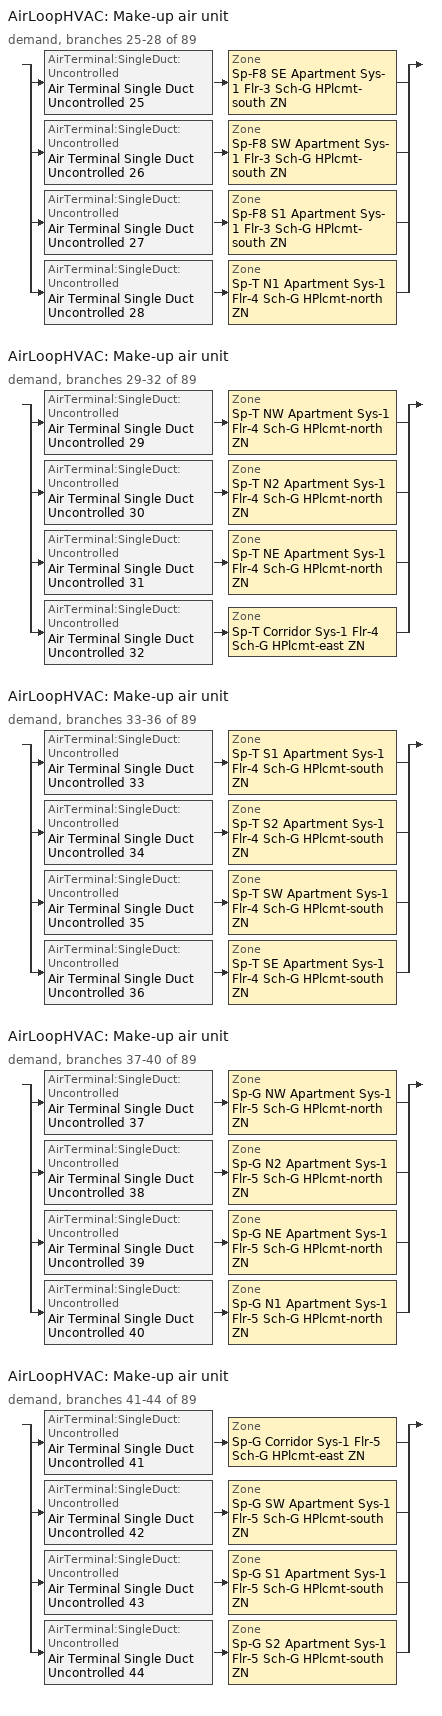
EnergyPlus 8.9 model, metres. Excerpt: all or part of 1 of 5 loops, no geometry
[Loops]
AirLoopHVAC 'Make-up air unit'
 demand, branches 25-28 of 89: split
  | AirTerminal:SingleDuct:Uncontrolled 'Air Terminal Single Duct Uncontrolled 25' > Zone 'Sp-F8 SE Apartment Sys-1 Flr-3 Sch-G HPlcmt-south ZN'
  | AirTerminal:SingleDuct:Uncontrolled 'Air Terminal Single Duct Uncontrolled 26' > Zone 'Sp-F8 SW Apartment Sys-1 Flr-3 Sch-G HPlcmt-south ZN'
  | AirTerminal:SingleDuct:Uncontrolled 'Air Terminal Single Duct Uncontrolled 27' > Zone 'Sp-F8 S1 Apartment Sys-1 Flr-3 Sch-G HPlcmt-south ZN'
  | AirTerminal:SingleDuct:Uncontrolled 'Air Terminal Single Duct Uncontrolled 28' > Zone 'Sp-T N1 Apartment Sys-1 Flr-4 Sch-G HPlcmt-north ZN'
AirLoopHVAC 'Make-up air unit'
 demand, branches 29-32 of 89: split
  | AirTerminal:SingleDuct:Uncontrolled 'Air Terminal Single Duct Uncontrolled 29' > Zone 'Sp-T NW Apartment Sys-1 Flr-4 Sch-G HPlcmt-north ZN'
  | AirTerminal:SingleDuct:Uncontrolled 'Air Terminal Single Duct Uncontrolled 30' > Zone 'Sp-T N2 Apartment Sys-1 Flr-4 Sch-G HPlcmt-north ZN'
  | AirTerminal:SingleDuct:Uncontrolled 'Air Terminal Single Duct Uncontrolled 31' > Zone 'Sp-T NE Apartment Sys-1 Flr-4 Sch-G HPlcmt-north ZN'
  | AirTerminal:SingleDuct:Uncontrolled 'Air Terminal Single Duct Uncontrolled 32' > Zone 'Sp-T Corridor Sys-1 Flr-4 Sch-G HPlcmt-east ZN'
AirLoopHVAC 'Make-up air unit'
 demand, branches 33-36 of 89: split
  | AirTerminal:SingleDuct:Uncontrolled 'Air Terminal Single Duct Uncontrolled 33' > Zone 'Sp-T S1 Apartment Sys-1 Flr-4 Sch-G HPlcmt-south ZN'
  | AirTerminal:SingleDuct:Uncontrolled 'Air Terminal Single Duct Uncontrolled 34' > Zone 'Sp-T S2 Apartment Sys-1 Flr-4 Sch-G HPlcmt-south ZN'
  | AirTerminal:SingleDuct:Uncontrolled 'Air Terminal Single Duct Uncontrolled 35' > Zone 'Sp-T SW Apartment Sys-1 Flr-4 Sch-G HPlcmt-south ZN'
  | AirTerminal:SingleDuct:Uncontrolled 'Air Terminal Single Duct Uncontrolled 36' > Zone 'Sp-T SE Apartment Sys-1 Flr-4 Sch-G HPlcmt-south ZN'
AirLoopHVAC 'Make-up air unit'
 demand, branches 37-40 of 89: split
  | AirTerminal:SingleDuct:Uncontrolled 'Air Terminal Single Duct Uncontrolled 37' > Zone 'Sp-G NW Apartment Sys-1 Flr-5 Sch-G HPlcmt-north ZN'
  | AirTerminal:SingleDuct:Uncontrolled 'Air Terminal Single Duct Uncontrolled 38' > Zone 'Sp-G N2 Apartment Sys-1 Flr-5 Sch-G HPlcmt-north ZN'
  | AirTerminal:SingleDuct:Uncontrolled 'Air Terminal Single Duct Uncontrolled 39' > Zone 'Sp-G NE Apartment Sys-1 Flr-5 Sch-G HPlcmt-north ZN'
  | AirTerminal:SingleDuct:Uncontrolled 'Air Terminal Single Duct Uncontrolled 40' > Zone 'Sp-G N1 Apartment Sys-1 Flr-5 Sch-G HPlcmt-north ZN'
AirLoopHVAC 'Make-up air unit'
 demand, branches 41-44 of 89: split
  | AirTerminal:SingleDuct:Uncontrolled 'Air Terminal Single Duct Uncontrolled 41' > Zone 'Sp-G Corridor Sys-1 Flr-5 Sch-G HPlcmt-east ZN'
  | AirTerminal:SingleDuct:Uncontrolled 'Air Terminal Single Duct Uncontrolled 42' > Zone 'Sp-G SW Apartment Sys-1 Flr-5 Sch-G HPlcmt-south ZN'
  | AirTerminal:SingleDuct:Uncontrolled 'Air Terminal Single Duct Uncontrolled 43' > Zone 'Sp-G S1 Apartment Sys-1 Flr-5 Sch-G HPlcmt-south ZN'
  | AirTerminal:SingleDuct:Uncontrolled 'Air Terminal Single Duct Uncontrolled 44' > Zone 'Sp-G S2 Apartment Sys-1 Flr-5 Sch-G HPlcmt-south ZN'
[ZoneControl:Thermostat] Control Object Type 1=ThermostatSetpoint:DualSetpoint
Name | Zone or ZoneList | Control Type Schedule | Control Name 1
Sp-F8 S1 Apartment Sys-1 Flr-3 Sch-G HPlcmt-south ZN Thermostat | Sp-F8 S1 Apartment Sys-1 Flr-3 Sch-G HPlcmt-south ZN | Sp-F8 S1 Apartment Sys-1 Flr-3 Sch-G HPlcmt-south ZN Thermostat Schedule | Space Function Dwelling Unit(s) Thermostat 103
Sp-F8 SE Apartment Sys-1 Flr-3 Sch-G HPlcmt-south ZN Thermostat | Sp-F8 SE Apartment Sys-1 Flr-3 Sch-G HPlcmt-south ZN | Sp-F8 SE Apartment Sys-1 Flr-3 Sch-G HPlcmt-south ZN Thermostat Schedule | Space Function Dwelling Unit(s) Thermostat 101
Sp-F8 SW Apartment Sys-1 Flr-3 Sch-G HPlcmt-south ZN Thermostat | Sp-F8 SW Apartment Sys-1 Flr-3 Sch-G HPlcmt-south ZN | Sp-F8 SW Apartment Sys-1 Flr-3 Sch-G HPlcmt-south ZN Thermostat Schedule | Space Function Dwelling Unit(s) Thermostat 102
Sp-G Corridor Sys-1 Flr-5 Sch-G HPlcmt-east ZN Thermostat | Sp-G Corridor Sys-1 Flr-5 Sch-G HPlcmt-east ZN | Sp-G Corridor Sys-1 Flr-5 Sch-G HPlcmt-east ZN Thermostat Schedule | Space Function Corr. < 2.4m wide-sch-G Thermostat 15
Sp-G N1 Apartment Sys-1 Flr-5 Sch-G HPlcmt-north ZN Thermostat | Sp-G N1 Apartment Sys-1 Flr-5 Sch-G HPlcmt-north ZN | Sp-G N1 Apartment Sys-1 Flr-5 Sch-G HPlcmt-north ZN Thermostat Schedule | Space Function Dwelling Unit(s) Thermostat 115
Sp-G N2 Apartment Sys-1 Flr-5 Sch-G HPlcmt-north ZN Thermostat | Sp-G N2 Apartment Sys-1 Flr-5 Sch-G HPlcmt-north ZN | Sp-G N2 Apartment Sys-1 Flr-5 Sch-G HPlcmt-north ZN Thermostat Schedule | Space Function Dwelling Unit(s) Thermostat 113
Sp-G NE Apartment Sys-1 Flr-5 Sch-G HPlcmt-north ZN Thermostat | Sp-G NE Apartment Sys-1 Flr-5 Sch-G HPlcmt-north ZN | Sp-G NE Apartment Sys-1 Flr-5 Sch-G HPlcmt-north ZN Thermostat Schedule | Space Function Dwelling Unit(s) Thermostat 114
Sp-G NW Apartment Sys-1 Flr-5 Sch-G HPlcmt-north ZN Thermostat | Sp-G NW Apartment Sys-1 Flr-5 Sch-G HPlcmt-north ZN | Sp-G NW Apartment Sys-1 Flr-5 Sch-G HPlcmt-north ZN Thermostat Schedule | Space Function Dwelling Unit(s) Thermostat 112
Sp-G S1 Apartment Sys-1 Flr-5 Sch-G HPlcmt-south ZN Thermostat | Sp-G S1 Apartment Sys-1 Flr-5 Sch-G HPlcmt-south ZN | Sp-G S1 Apartment Sys-1 Flr-5 Sch-G HPlcmt-south ZN Thermostat Schedule | Space Function Dwelling Unit(s) Thermostat 117
Sp-G S2 Apartment Sys-1 Flr-5 Sch-G HPlcmt-south ZN Thermostat | Sp-G S2 Apartment Sys-1 Flr-5 Sch-G HPlcmt-south ZN | Sp-G S2 Apartment Sys-1 Flr-5 Sch-G HPlcmt-south ZN Thermostat Schedule | Space Function Dwelling Unit(s) Thermostat 118
Sp-G SW Apartment Sys-1 Flr-5 Sch-G HPlcmt-south ZN Thermostat | Sp-G SW Apartment Sys-1 Flr-5 Sch-G HPlcmt-south ZN | Sp-G SW Apartment Sys-1 Flr-5 Sch-G HPlcmt-south ZN Thermostat Schedule | Space Function Dwelling Unit(s) Thermostat 116
Sp-T Corridor Sys-1 Flr-4 Sch-G HPlcmt-east ZN Thermostat | Sp-T Corridor Sys-1 Flr-4 Sch-G HPlcmt-east ZN | Sp-T Corridor Sys-1 Flr-4 Sch-G HPlcmt-east ZN Thermostat Schedule | Space Function Corr. < 2.4m wide-sch-G Thermostat 14
Sp-T N1 Apartment Sys-1 Flr-4 Sch-G HPlcmt-north ZN Thermostat | Sp-T N1 Apartment Sys-1 Flr-4 Sch-G HPlcmt-north ZN | Sp-T N1 Apartment Sys-1 Flr-4 Sch-G HPlcmt-north ZN Thermostat Schedule | Space Function Dwelling Unit(s) Thermostat 104
Sp-T N2 Apartment Sys-1 Flr-4 Sch-G HPlcmt-north ZN Thermostat | Sp-T N2 Apartment Sys-1 Flr-4 Sch-G HPlcmt-north ZN | Sp-T N2 Apartment Sys-1 Flr-4 Sch-G HPlcmt-north ZN Thermostat Schedule | Space Function Dwelling Unit(s) Thermostat 106
Sp-T NE Apartment Sys-1 Flr-4 Sch-G HPlcmt-north ZN Thermostat | Sp-T NE Apartment Sys-1 Flr-4 Sch-G HPlcmt-north ZN | Sp-T NE Apartment Sys-1 Flr-4 Sch-G HPlcmt-north ZN Thermostat Schedule | Space Function Dwelling Unit(s) Thermostat 107
Sp-T NW Apartment Sys-1 Flr-4 Sch-G HPlcmt-north ZN Thermostat | Sp-T NW Apartment Sys-1 Flr-4 Sch-G HPlcmt-north ZN | Sp-T NW Apartment Sys-1 Flr-4 Sch-G HPlcmt-north ZN Thermostat Schedule | Space Function Dwelling Unit(s) Thermostat 105
Sp-T S1 Apartment Sys-1 Flr-4 Sch-G HPlcmt-south ZN Thermostat | Sp-T S1 Apartment Sys-1 Flr-4 Sch-G HPlcmt-south ZN | Sp-T S1 Apartment Sys-1 Flr-4 Sch-G HPlcmt-south ZN Thermostat Schedule | Space Function Dwelling Unit(s) Thermostat 108
Sp-T S2 Apartment Sys-1 Flr-4 Sch-G HPlcmt-south ZN Thermostat | Sp-T S2 Apartment Sys-1 Flr-4 Sch-G HPlcmt-south ZN | Sp-T S2 Apartment Sys-1 Flr-4 Sch-G HPlcmt-south ZN Thermostat Schedule | Space Function Dwelling Unit(s) Thermostat 109
Sp-T SE Apartment Sys-1 Flr-4 Sch-G HPlcmt-south ZN Thermostat | Sp-T SE Apartment Sys-1 Flr-4 Sch-G HPlcmt-south ZN | Sp-T SE Apartment Sys-1 Flr-4 Sch-G HPlcmt-south ZN Thermostat Schedule | Space Function Dwelling Unit(s) Thermostat 111
Sp-T SW Apartment Sys-1 Flr-4 Sch-G HPlcmt-south ZN Thermostat | Sp-T SW Apartment Sys-1 Flr-4 Sch-G HPlcmt-south ZN | Sp-T SW Apartment Sys-1 Flr-4 Sch-G HPlcmt-south ZN Thermostat Schedule | Space Function Dwelling Unit(s) Thermostat 110
[ThermostatSetpoint:DualSetpoint] Heating Setpoint Temperature Schedule=NECB-G-Thermostat Setpoint-Heating; Cooling Setpoint Temperature Schedule=NECB-G-Thermostat Setpoint-Cooling
Space Function Dwelling Unit(s) Thermostat 103; Space Function Dwelling Unit(s) Thermostat 101; Space Function Dwelling Unit(s) Thermostat 102; Space Function Corr. < 2.4m wide-sch-G Thermostat 15; Space Function Dwelling Unit(s) Thermostat 115; Space Function Dwelling Unit(s) Thermostat 113; Space Function Dwelling Unit(s) Thermostat 114; Space Function Dwelling Unit(s) Thermostat 112; Space Function Dwelling Unit(s) Thermostat 117; Space Function Dwelling Unit(s) Thermostat 118; Space Function Dwelling Unit(s) Thermostat 116; Space Function Corr. < 2.4m wide-sch-G Thermostat 14; Space Function Dwelling Unit(s) Thermostat 104; Space Function Dwelling Unit(s) Thermostat 106; Space Function Dwelling Unit(s) Thermostat 107; Space Function Dwelling Unit(s) Thermostat 105; Space Function Dwelling Unit(s) Thermostat 108; Space Function Dwelling Unit(s) Thermostat 109; Space Function Dwelling Unit(s) Thermostat 111; Space Function Dwelling Unit(s) Thermostat 110
[ZoneHVAC:PackagedTerminalAirConditioner] Availability Schedule=Always On Discrete; Cooling Supply Air Flow Rate {m3/s}=Autosize; Heating Supply Air Flow Rate {m3/s}=Autosize; No Load Supply Air Flow Rate {m3/s}=Autosize; Cooling Outdoor Air Flow Rate {m3/s}=Autosize; Heating Outdoor Air Flow Rate {m3/s}=Autosize; No Load Outdoor Air Flow Rate {m3/s}=Autosize; Fan Placement=DrawThrough
Name | Supply Air Fan | Heating Coil | Cooling Coil
Sp-F8 S1 Apartment Sys-1 Flr-3 Sch-G HPlcmt-south ZN PTAC | Fan Constant Volume 28 | Coil Heating Electric 28 | Coil Cooling DX Single Speed 28 8kBtu/hr 10.9EER
Sp-F8 SE Apartment Sys-1 Flr-3 Sch-G HPlcmt-south ZN PTAC | Fan Constant Volume 26 | Coil Heating Electric 26 | Coil Cooling DX Single Speed 26 10kBtu/hr 10.4EER
Sp-F8 SW Apartment Sys-1 Flr-3 Sch-G HPlcmt-south ZN PTAC | Fan Constant Volume 27 | Coil Heating Electric 27 | Coil Cooling DX Single Speed 27 12kBtu/hr 10.0EER
Sp-G Corridor Sys-1 Flr-5 Sch-G HPlcmt-east ZN PTAC | Fan Constant Volume 42 | Coil Heating Electric 42 | Coil Cooling DX Single Speed 42 6kBtu/hr 11.0EER
Sp-G N1 Apartment Sys-1 Flr-5 Sch-G HPlcmt-north ZN PTAC | Fan Constant Volume 41 | Coil Heating Electric 41 | Coil Cooling DX Single Speed 41 5kBtu/hr 11.0EER
Sp-G N2 Apartment Sys-1 Flr-5 Sch-G HPlcmt-north ZN PTAC | Fan Constant Volume 39 | Coil Heating Electric 39 | Coil Cooling DX Single Speed 39 5kBtu/hr 11.0EER
Sp-G NE Apartment Sys-1 Flr-5 Sch-G HPlcmt-north ZN PTAC | Fan Constant Volume 40 | Coil Heating Electric 40 | Coil Cooling DX Single Speed 40 10kBtu/hr 10.4EER
Sp-G NW Apartment Sys-1 Flr-5 Sch-G HPlcmt-north ZN PTAC | Fan Constant Volume 38 | Coil Heating Electric 38 | Coil Cooling DX Single Speed 38 10kBtu/hr 10.3EER
Sp-G S1 Apartment Sys-1 Flr-5 Sch-G HPlcmt-south ZN PTAC | Fan Constant Volume 44 | Coil Heating Electric 44 | Coil Cooling DX Single Speed 44 7kBtu/hr 10.9EER
Sp-G S2 Apartment Sys-1 Flr-5 Sch-G HPlcmt-south ZN PTAC | Fan Constant Volume 45 | Coil Heating Electric 45 | Coil Cooling DX Single Speed 45 8kBtu/hr 10.9EER
Sp-G SW Apartment Sys-1 Flr-5 Sch-G HPlcmt-south ZN PTAC | Fan Constant Volume 43 | Coil Heating Electric 43 | Coil Cooling DX Single Speed 43 11kBtu/hr 10.1EER
Sp-T Corridor Sys-1 Flr-4 Sch-G HPlcmt-east ZN PTAC | Fan Constant Volume 33 | Coil Heating Electric 33 | Coil Cooling DX Single Speed 33 11kBtu/hr 10.2EER
Sp-T N1 Apartment Sys-1 Flr-4 Sch-G HPlcmt-north ZN PTAC | Fan Constant Volume 29 | Coil Heating Electric 29 | Coil Cooling DX Single Speed 29 11kBtu/hr 10.2EER
Sp-T N2 Apartment Sys-1 Flr-4 Sch-G HPlcmt-north ZN PTAC | Fan Constant Volume 31 | Coil Heating Electric 31 | Coil Cooling DX Single Speed 31 11kBtu/hr 10.2EER
Sp-T NE Apartment Sys-1 Flr-4 Sch-G HPlcmt-north ZN PTAC | Fan Constant Volume 32 | Coil Heating Electric 32 | Coil Cooling DX Single Speed 32 13kBtu/hr 9.7EER
Sp-T NW Apartment Sys-1 Flr-4 Sch-G HPlcmt-north ZN PTAC | Fan Constant Volume 30 | Coil Heating Electric 30 | Coil Cooling DX Single Speed 30 15kBtu/hr 9.4EER
Sp-T S1 Apartment Sys-1 Flr-4 Sch-G HPlcmt-south ZN PTAC | Fan Constant Volume 34 | Coil Heating Electric 34 | Coil Cooling DX Single Speed 34 12kBtu/hr 10.0EER
Sp-T S2 Apartment Sys-1 Flr-4 Sch-G HPlcmt-south ZN PTAC | Fan Constant Volume 35 | Coil Heating Electric 35 | Coil Cooling DX Single Speed 35 12kBtu/hr 10.0EER
Sp-T SE Apartment Sys-1 Flr-4 Sch-G HPlcmt-south ZN PTAC | Fan Constant Volume 37 | Coil Heating Electric 37 | Coil Cooling DX Single Speed 37 14kBtu/hr 9.6EER
Sp-T SW Apartment Sys-1 Flr-4 Sch-G HPlcmt-south ZN PTAC | Fan Constant Volume 36 | Coil Heating Electric 36 | Coil Cooling DX Single Speed 36 16kBtu/hr 9.3EER
[Fan:ConstantVolume] Availability Schedule=Always On Discrete; Fan Total Efficiency=0.39975; Pressure Rise {Pa}=640; Maximum Flow Rate {m3/s}=AutoSize; Motor Efficiency=0.615; Motor In Airstream Fraction=1
Fan Constant Volume 28; Fan Constant Volume 26; Fan Constant Volume 27; Fan Constant Volume 42; Fan Constant Volume 41; Fan Constant Volume 39; Fan Constant Volume 40; Fan Constant Volume 38; Fan Constant Volume 44; Fan Constant Volume 45; Fan Constant Volume 43; Fan Constant Volume 33; Fan Constant Volume 29; Fan Constant Volume 31; Fan Constant Volume 32; Fan Constant Volume 30; Fan Constant Volume 34; Fan Constant Volume 35; Fan Constant Volume 37; Fan Constant Volume 36
[Coil:Heating:Electric] Availability Schedule=ON_OFF_ALWAYS_OFF; Efficiency=1; Nominal Capacity {W}=Autosize
Coil Heating Electric 28; Coil Heating Electric 26; Coil Heating Electric 27; Coil Heating Electric 42; Coil Heating Electric 41; Coil Heating Electric 39; Coil Heating Electric 40; Coil Heating Electric 38; Coil Heating Electric 44; Coil Heating Electric 45; Coil Heating Electric 43; Coil Heating Electric 33; Coil Heating Electric 29; Coil Heating Electric 31; Coil Heating Electric 32; Coil Heating Electric 30; Coil Heating Electric 34; Coil Heating Electric 35; Coil Heating Electric 37; Coil Heating Electric 36
[Coil:Cooling:DX:SingleSpeed] Availability Schedule=Always On Discrete; Gross Rated Total Cooling Capacity {W}=Autosize; Gross Rated Sensible Heat Ratio=Autosize; Rated Air Flow Rate {m3/s}=Autosize; Rated Evaporator Fan Power Per Volume Flow Rate {W/(m3/s)}=773.3; Condenser Type=AirCooled; Evaporative Condenser Effectiveness=0; Evaporative Condenser Air Flow Rate {m3/s}=Autosize; Evaporative Condenser Pump Rated Power Consumption {W}=Autosize; Crankcase Heater Capacity {W}=0; Maximum Outdoor Dry-Bulb Temperature for Crankcase Heater Operation {C}=0; Basin Heater Capacity {W/K}=0; Basin Heater Setpoint Temperature {C}=10
Name | Gross Rated Cooling COP {W/W} | Total Cooling Capacity Function of Temperature Curve | Total Cooling Capacity Function of Flow Fraction Curve | Energy Input Ratio Function of Temperature Curve | Energy Input Ratio Function of Flow Fraction Curve | Part Load Fraction Correlation Curve
Coil Cooling DX Single Speed 28 8kBtu/hr 10.9EER | 3.68056 | DXCOOL-NECB2011-REF-CAPFT 20 | DXCOOL-NECB2011-REF-CAPFFLOW 20 | DXCOOL-NECB2011-REF-COOLEIRFT 20 | DXCOOL-NECB2011-REF-COOLEIRFFLOW 20 | DXCOOL-NECB2011-REF-COOLPLFFPLR 20
Coil Cooling DX Single Speed 26 10kBtu/hr 10.4EER | 3.52426 | DXCOOL-NECB2011-REF-CAPFT 18 | DXCOOL-NECB2011-REF-CAPFFLOW 18 | DXCOOL-NECB2011-REF-COOLEIRFT 18 | DXCOOL-NECB2011-REF-COOLEIRFFLOW 18 | DXCOOL-NECB2011-REF-COOLPLFFPLR 18
Coil Cooling DX Single Speed 27 12kBtu/hr 10.0EER | 3.38512 | DXCOOL-NECB2011-REF-CAPFT 19 | DXCOOL-NECB2011-REF-CAPFFLOW 19 | DXCOOL-NECB2011-REF-COOLEIRFT 19 | DXCOOL-NECB2011-REF-COOLEIRFFLOW 19 | DXCOOL-NECB2011-REF-COOLPLFFPLR 19
Coil Cooling DX Single Speed 42 6kBtu/hr 11.0EER | 3.72648 | DXCOOL-NECB2011-REF-CAPFT 36 | DXCOOL-NECB2011-REF-CAPFFLOW 36 | DXCOOL-NECB2011-REF-COOLEIRFT 36 | DXCOOL-NECB2011-REF-COOLEIRFFLOW 36 | DXCOOL-NECB2011-REF-COOLPLFFPLR 36
Coil Cooling DX Single Speed 41 5kBtu/hr 11.0EER | 3.72568 | DXCOOL-NECB2011-REF-CAPFT 35 | DXCOOL-NECB2011-REF-CAPFFLOW 35 | DXCOOL-NECB2011-REF-COOLEIRFT 35 | DXCOOL-NECB2011-REF-COOLEIRFFLOW 35 | DXCOOL-NECB2011-REF-COOLPLFFPLR 35
Coil Cooling DX Single Speed 39 5kBtu/hr 11.0EER | 3.72571 | DXCOOL-NECB2011-REF-CAPFT 32 | DXCOOL-NECB2011-REF-CAPFFLOW 32 | DXCOOL-NECB2011-REF-COOLEIRFT 32 | DXCOOL-NECB2011-REF-COOLEIRFFLOW 32 | DXCOOL-NECB2011-REF-COOLPLFFPLR 32
Coil Cooling DX Single Speed 40 10kBtu/hr 10.4EER | 3.52661 | DXCOOL-NECB2011-REF-CAPFT 34 | DXCOOL-NECB2011-REF-CAPFFLOW 34 | DXCOOL-NECB2011-REF-COOLEIRFT 34 | DXCOOL-NECB2011-REF-COOLEIRFFLOW 34 | DXCOOL-NECB2011-REF-COOLPLFFPLR 34
Coil Cooling DX Single Speed 38 10kBtu/hr 10.3EER | 3.48725 | DXCOOL-NECB2011-REF-CAPFT 31 | DXCOOL-NECB2011-REF-CAPFFLOW 31 | DXCOOL-NECB2011-REF-COOLEIRFT 31 | DXCOOL-NECB2011-REF-COOLEIRFFLOW 31 | DXCOOL-NECB2011-REF-COOLPLFFPLR 31
Coil Cooling DX Single Speed 44 7kBtu/hr 10.9EER | 3.69568 | DXCOOL-NECB2011-REF-CAPFT 38 | DXCOOL-NECB2011-REF-CAPFFLOW 38 | DXCOOL-NECB2011-REF-COOLEIRFT 38 | DXCOOL-NECB2011-REF-COOLEIRFFLOW 38 | DXCOOL-NECB2011-REF-COOLPLFFPLR 38
Coil Cooling DX Single Speed 45 8kBtu/hr 10.9EER | 3.68181 | DXCOOL-NECB2011-REF-CAPFT 39 | DXCOOL-NECB2011-REF-CAPFFLOW 39 | DXCOOL-NECB2011-REF-COOLEIRFT 39 | DXCOOL-NECB2011-REF-COOLEIRFFLOW 39 | DXCOOL-NECB2011-REF-COOLPLFFPLR 39
Coil Cooling DX Single Speed 43 11kBtu/hr 10.1EER | 3.40913 | DXCOOL-NECB2011-REF-CAPFT 37 | DXCOOL-NECB2011-REF-CAPFFLOW 37 | DXCOOL-NECB2011-REF-COOLEIRFT 37 | DXCOOL-NECB2011-REF-COOLEIRFFLOW 37 | DXCOOL-NECB2011-REF-COOLPLFFPLR 37
Coil Cooling DX Single Speed 33 11kBtu/hr 10.2EER | 3.47033 | DXCOOL-NECB2011-REF-CAPFT 26 | DXCOOL-NECB2011-REF-CAPFFLOW 26 | DXCOOL-NECB2011-REF-COOLEIRFT 26 | DXCOOL-NECB2011-REF-COOLEIRFFLOW 26 | DXCOOL-NECB2011-REF-COOLPLFFPLR 26
Coil Cooling DX Single Speed 29 11kBtu/hr 10.2EER | 3.44228 | DXCOOL-NECB2011-REF-CAPFT 21 | DXCOOL-NECB2011-REF-CAPFFLOW 21 | DXCOOL-NECB2011-REF-COOLEIRFT 21 | DXCOOL-NECB2011-REF-COOLEIRFFLOW 21 | DXCOOL-NECB2011-REF-COOLPLFFPLR 21
Coil Cooling DX Single Speed 31 11kBtu/hr 10.2EER | 3.44249 | DXCOOL-NECB2011-REF-CAPFT 24 | DXCOOL-NECB2011-REF-CAPFFLOW 24 | DXCOOL-NECB2011-REF-COOLEIRFT 24 | DXCOOL-NECB2011-REF-COOLEIRFFLOW 24 | DXCOOL-NECB2011-REF-COOLPLFFPLR 24
Coil Cooling DX Single Speed 32 13kBtu/hr 9.7EER | 3.28094 | DXCOOL-NECB2011-REF-CAPFT 25 | DXCOOL-NECB2011-REF-CAPFFLOW 25 | DXCOOL-NECB2011-REF-COOLEIRFT 25 | DXCOOL-NECB2011-REF-COOLEIRFFLOW 25 | DXCOOL-NECB2011-REF-COOLPLFFPLR 25
Coil Cooling DX Single Speed 30 15kBtu/hr 9.4EER | 3.18743 | DXCOOL-NECB2011-REF-CAPFT 23 | DXCOOL-NECB2011-REF-CAPFFLOW 23 | DXCOOL-NECB2011-REF-COOLEIRFT 23 | DXCOOL-NECB2011-REF-COOLEIRFFLOW 23 | DXCOOL-NECB2011-REF-COOLPLFFPLR 23
Coil Cooling DX Single Speed 34 12kBtu/hr 10.0EER | 3.38673 | DXCOOL-NECB2011-REF-CAPFT 27 | DXCOOL-NECB2011-REF-CAPFFLOW 27 | DXCOOL-NECB2011-REF-COOLEIRFT 27 | DXCOOL-NECB2011-REF-COOLEIRFFLOW 27 | DXCOOL-NECB2011-REF-COOLPLFFPLR 27
Coil Cooling DX Single Speed 35 12kBtu/hr 10.0EER | 3.38296 | DXCOOL-NECB2011-REF-CAPFT 28 | DXCOOL-NECB2011-REF-CAPFFLOW 28 | DXCOOL-NECB2011-REF-COOLEIRFT 28 | DXCOOL-NECB2011-REF-COOLEIRFFLOW 28 | DXCOOL-NECB2011-REF-COOLPLFFPLR 28
Coil Cooling DX Single Speed 37 14kBtu/hr 9.6EER | 3.2388 | DXCOOL-NECB2011-REF-CAPFT 30 | DXCOOL-NECB2011-REF-CAPFFLOW 30 | DXCOOL-NECB2011-REF-COOLEIRFT 30 | DXCOOL-NECB2011-REF-COOLEIRFFLOW 30 | DXCOOL-NECB2011-REF-COOLPLFFPLR 30
Coil Cooling DX Single Speed 36 16kBtu/hr 9.3EER | 3.15662 | DXCOOL-NECB2011-REF-CAPFT 29 | DXCOOL-NECB2011-REF-CAPFFLOW 29 | DXCOOL-NECB2011-REF-COOLEIRFT 29 | DXCOOL-NECB2011-REF-COOLEIRFFLOW 29 | DXCOOL-NECB2011-REF-COOLPLFFPLR 29
[ZoneHVAC:Baseboard:Convective:Electric] Availability Schedule=Always On Discrete; Heating Design Capacity {W}=Autosize; Efficiency=1
Zone HVAC Baseboard Convective Electric 27; Zone HVAC Baseboard Convective Electric 25; Zone HVAC Baseboard Convective Electric 26; Zone HVAC Baseboard Convective Electric 41; Zone HVAC Baseboard Convective Electric 40; Zone HVAC Baseboard Convective Electric 38; Zone HVAC Baseboard Convective Electric 39; Zone HVAC Baseboard Convective Electric 37; Zone HVAC Baseboard Convective Electric 43; Zone HVAC Baseboard Convective Electric 44; Zone HVAC Baseboard Convective Electric 42; Zone HVAC Baseboard Convective Electric 32; Zone HVAC Baseboard Convective Electric 28; Zone HVAC Baseboard Convective Electric 30; Zone HVAC Baseboard Convective Electric 31; Zone HVAC Baseboard Convective Electric 29; Zone HVAC Baseboard Convective Electric 33; Zone HVAC Baseboard Convective Electric 34; Zone HVAC Baseboard Convective Electric 36; Zone HVAC Baseboard Convective Electric 35
[AirTerminal:SingleDuct:Uncontrolled] Availability Schedule=Always On Discrete; Maximum Air Flow Rate {m3/s}=AutoSize
Air Terminal Single Duct Uncontrolled 27; Air Terminal Single Duct Uncontrolled 25; Air Terminal Single Duct Uncontrolled 26; Air Terminal Single Duct Uncontrolled 41; Air Terminal Single Duct Uncontrolled 40; Air Terminal Single Duct Uncontrolled 38; Air Terminal Single Duct Uncontrolled 39; Air Terminal Single Duct Uncontrolled 37; Air Terminal Single Duct Uncontrolled 43; Air Terminal Single Duct Uncontrolled 44; Air Terminal Single Duct Uncontrolled 42; Air Terminal Single Duct Uncontrolled 32; Air Terminal Single Duct Uncontrolled 28; Air Terminal Single Duct Uncontrolled 30; Air Terminal Single Duct Uncontrolled 31; Air Terminal Single Duct Uncontrolled 29; Air Terminal Single Duct Uncontrolled 33; Air Terminal Single Duct Uncontrolled 34; Air Terminal Single Duct Uncontrolled 36; Air Terminal Single Duct Uncontrolled 35
[Zone equipment]
Sp-F8 S1 Apartment Sys-1 Flr-3 Sch-G HPlcmt-south ZN: Sp-F8 S1 Apartment Sys-1 Flr-3 Sch-G HPlcmt-south ZN PTAC, Zone HVAC Baseboard Convective Electric 27, Air Terminal Single Duct Uncontrolled 27
Sp-F8 SE Apartment Sys-1 Flr-3 Sch-G HPlcmt-south ZN: Sp-F8 SE Apartment Sys-1 Flr-3 Sch-G HPlcmt-south ZN PTAC, Zone HVAC Baseboard Convective Electric 25, Air Terminal Single Duct Uncontrolled 25
Sp-F8 SW Apartment Sys-1 Flr-3 Sch-G HPlcmt-south ZN: Sp-F8 SW Apartment Sys-1 Flr-3 Sch-G HPlcmt-south ZN PTAC, Zone HVAC Baseboard Convective Electric 26, Air Terminal Single Duct Uncontrolled 26
Sp-G Corridor Sys-1 Flr-5 Sch-G HPlcmt-east ZN: Sp-G Corridor Sys-1 Flr-5 Sch-G HPlcmt-east ZN PTAC, Zone HVAC Baseboard Convective Electric 41, Air Terminal Single Duct Uncontrolled 41
Sp-G N1 Apartment Sys-1 Flr-5 Sch-G HPlcmt-north ZN: Sp-G N1 Apartment Sys-1 Flr-5 Sch-G HPlcmt-north ZN PTAC, Zone HVAC Baseboard Convective Electric 40, Air Terminal Single Duct Uncontrolled 40
Sp-G N2 Apartment Sys-1 Flr-5 Sch-G HPlcmt-north ZN: Sp-G N2 Apartment Sys-1 Flr-5 Sch-G HPlcmt-north ZN PTAC, Zone HVAC Baseboard Convective Electric 38, Air Terminal Single Duct Uncontrolled 38
Sp-G NE Apartment Sys-1 Flr-5 Sch-G HPlcmt-north ZN: Sp-G NE Apartment Sys-1 Flr-5 Sch-G HPlcmt-north ZN PTAC, Zone HVAC Baseboard Convective Electric 39, Air Terminal Single Duct Uncontrolled 39
Sp-G NW Apartment Sys-1 Flr-5 Sch-G HPlcmt-north ZN: Sp-G NW Apartment Sys-1 Flr-5 Sch-G HPlcmt-north ZN PTAC, Zone HVAC Baseboard Convective Electric 37, Air Terminal Single Duct Uncontrolled 37
Sp-G S1 Apartment Sys-1 Flr-5 Sch-G HPlcmt-south ZN: Sp-G S1 Apartment Sys-1 Flr-5 Sch-G HPlcmt-south ZN PTAC, Zone HVAC Baseboard Convective Electric 43, Air Terminal Single Duct Uncontrolled 43
Sp-G S2 Apartment Sys-1 Flr-5 Sch-G HPlcmt-south ZN: Sp-G S2 Apartment Sys-1 Flr-5 Sch-G HPlcmt-south ZN PTAC, Zone HVAC Baseboard Convective Electric 44, Air Terminal Single Duct Uncontrolled 44
Sp-G SW Apartment Sys-1 Flr-5 Sch-G HPlcmt-south ZN: Sp-G SW Apartment Sys-1 Flr-5 Sch-G HPlcmt-south ZN PTAC, Zone HVAC Baseboard Convective Electric 42, Air Terminal Single Duct Uncontrolled 42
Sp-T Corridor Sys-1 Flr-4 Sch-G HPlcmt-east ZN: Sp-T Corridor Sys-1 Flr-4 Sch-G HPlcmt-east ZN PTAC, Zone HVAC Baseboard Convective Electric 32, Air Terminal Single Duct Uncontrolled 32
Sp-T N1 Apartment Sys-1 Flr-4 Sch-G HPlcmt-north ZN: Sp-T N1 Apartment Sys-1 Flr-4 Sch-G HPlcmt-north ZN PTAC, Zone HVAC Baseboard Convective Electric 28, Air Terminal Single Duct Uncontrolled 28
Sp-T N2 Apartment Sys-1 Flr-4 Sch-G HPlcmt-north ZN: Sp-T N2 Apartment Sys-1 Flr-4 Sch-G HPlcmt-north ZN PTAC, Zone HVAC Baseboard Convective Electric 30, Air Terminal Single Duct Uncontrolled 30
Sp-T NE Apartment Sys-1 Flr-4 Sch-G HPlcmt-north ZN: Sp-T NE Apartment Sys-1 Flr-4 Sch-G HPlcmt-north ZN PTAC, Zone HVAC Baseboard Convective Electric 31, Air Terminal Single Duct Uncontrolled 31
Sp-T NW Apartment Sys-1 Flr-4 Sch-G HPlcmt-north ZN: Sp-T NW Apartment Sys-1 Flr-4 Sch-G HPlcmt-north ZN PTAC, Zone HVAC Baseboard Convective Electric 29, Air Terminal Single Duct Uncontrolled 29
Sp-T S1 Apartment Sys-1 Flr-4 Sch-G HPlcmt-south ZN: Sp-T S1 Apartment Sys-1 Flr-4 Sch-G HPlcmt-south ZN PTAC, Zone HVAC Baseboard Convective Electric 33, Air Terminal Single Duct Uncontrolled 33
Sp-T S2 Apartment Sys-1 Flr-4 Sch-G HPlcmt-south ZN: Sp-T S2 Apartment Sys-1 Flr-4 Sch-G HPlcmt-south ZN PTAC, Zone HVAC Baseboard Convective Electric 34, Air Terminal Single Duct Uncontrolled 34
Sp-T SE Apartment Sys-1 Flr-4 Sch-G HPlcmt-south ZN: Sp-T SE Apartment Sys-1 Flr-4 Sch-G HPlcmt-south ZN PTAC, Zone HVAC Baseboard Convective Electric 36, Air Terminal Single Duct Uncontrolled 36
Sp-T SW Apartment Sys-1 Flr-4 Sch-G HPlcmt-south ZN: Sp-T SW Apartment Sys-1 Flr-4 Sch-G HPlcmt-south ZN PTAC, Zone HVAC Baseboard Convective Electric 35, Air Terminal Single Duct Uncontrolled 35
[Sizing:Zone] Zone Cooling Design Supply Air Temperature Input Method=SupplyAirTemperature; Zone Cooling Design Supply Air Temperature {C}=13; Zone Cooling Design Supply Air Temperature Difference {deltaC}=11.11; Zone Heating Design Supply Air Temperature Input Method=SupplyAirTemperature; Zone Heating Design Supply Air Temperature {C}=43; Zone Heating Design Supply Air Temperature Difference {deltaC}=11.11; Zone Cooling Design Supply Air Humidity Ratio {kgWater/kgDryAir}=0.0085; Zone Heating Design Supply Air Humidity Ratio {kgWater/kgDryAir}=0.008; Zone Heating Sizing Factor=1.3; Zone Cooling Sizing Factor=1.1; Cooling Design Air Flow Method=DesignDay; Cooling Design Air Flow Rate {m3/s}=0; Cooling Minimum Air Flow per Zone Floor Area {m3/s-m2}=0.000762; Cooling Minimum Air Flow {m3/s}=0; Cooling Minimum Air Flow Fraction=0; Heating Design Air Flow Method=DesignDay; Heating Design Air Flow Rate {m3/s}=0; Heating Maximum Air Flow per Zone Floor Area {m3/s-m2}=0.002032; Heating Maximum Air Flow {m3/s}=0.141576; Heating Maximum Air Flow Fraction=0.3; Account for Dedicated Outdoor Air System=No
Name | Design Specification Outdoor Air Object | Design Specification Zone Air Distribution Object
Sp-F8 S1 Apartment Sys-1 Flr-3 Sch-G HPlcmt-south ZN | Space Function Dwelling Unit(s) Ventilation | Sp-F8 S1 Apartment Sys-1 Flr-3 Sch-G HPlcmt-south ZN Design Spec Zone Air Dist
Sp-F8 SE Apartment Sys-1 Flr-3 Sch-G HPlcmt-south ZN | Space Function Dwelling Unit(s) Ventilation | Sp-F8 SE Apartment Sys-1 Flr-3 Sch-G HPlcmt-south ZN Design Spec Zone Air Dist
Sp-F8 SW Apartment Sys-1 Flr-3 Sch-G HPlcmt-south ZN | Space Function Dwelling Unit(s) Ventilation | Sp-F8 SW Apartment Sys-1 Flr-3 Sch-G HPlcmt-south ZN Design Spec Zone Air Dist
Sp-G Corridor Sys-1 Flr-5 Sch-G HPlcmt-east ZN | Space Function Corr. < 2.4m wide-sch-G Ventilation | Sp-G Corridor Sys-1 Flr-5 Sch-G HPlcmt-east ZN Design Spec Zone Air Dist
Sp-G N1 Apartment Sys-1 Flr-5 Sch-G HPlcmt-north ZN | Space Function Dwelling Unit(s) Ventilation | Sp-G N1 Apartment Sys-1 Flr-5 Sch-G HPlcmt-north ZN Design Spec Zone Air Dist
Sp-G N2 Apartment Sys-1 Flr-5 Sch-G HPlcmt-north ZN | Space Function Dwelling Unit(s) Ventilation | Sp-G N2 Apartment Sys-1 Flr-5 Sch-G HPlcmt-north ZN Design Spec Zone Air Dist
Sp-G NE Apartment Sys-1 Flr-5 Sch-G HPlcmt-north ZN | Space Function Dwelling Unit(s) Ventilation | Sp-G NE Apartment Sys-1 Flr-5 Sch-G HPlcmt-north ZN Design Spec Zone Air Dist
Sp-G NW Apartment Sys-1 Flr-5 Sch-G HPlcmt-north ZN | Space Function Dwelling Unit(s) Ventilation | Sp-G NW Apartment Sys-1 Flr-5 Sch-G HPlcmt-north ZN Design Spec Zone Air Dist
Sp-G S1 Apartment Sys-1 Flr-5 Sch-G HPlcmt-south ZN | Space Function Dwelling Unit(s) Ventilation | Sp-G S1 Apartment Sys-1 Flr-5 Sch-G HPlcmt-south ZN Design Spec Zone Air Dist
Sp-G S2 Apartment Sys-1 Flr-5 Sch-G HPlcmt-south ZN | Space Function Dwelling Unit(s) Ventilation | Sp-G S2 Apartment Sys-1 Flr-5 Sch-G HPlcmt-south ZN Design Spec Zone Air Dist
Sp-G SW Apartment Sys-1 Flr-5 Sch-G HPlcmt-south ZN | Space Function Dwelling Unit(s) Ventilation | Sp-G SW Apartment Sys-1 Flr-5 Sch-G HPlcmt-south ZN Design Spec Zone Air Dist
Sp-T Corridor Sys-1 Flr-4 Sch-G HPlcmt-east ZN | Space Function Corr. < 2.4m wide-sch-G Ventilation | Sp-T Corridor Sys-1 Flr-4 Sch-G HPlcmt-east ZN Design Spec Zone Air Dist
Sp-T N1 Apartment Sys-1 Flr-4 Sch-G HPlcmt-north ZN | Space Function Dwelling Unit(s) Ventilation | Sp-T N1 Apartment Sys-1 Flr-4 Sch-G HPlcmt-north ZN Design Spec Zone Air Dist
Sp-T N2 Apartment Sys-1 Flr-4 Sch-G HPlcmt-north ZN | Space Function Dwelling Unit(s) Ventilation | Sp-T N2 Apartment Sys-1 Flr-4 Sch-G HPlcmt-north ZN Design Spec Zone Air Dist
Sp-T NE Apartment Sys-1 Flr-4 Sch-G HPlcmt-north ZN | Space Function Dwelling Unit(s) Ventilation | Sp-T NE Apartment Sys-1 Flr-4 Sch-G HPlcmt-north ZN Design Spec Zone Air Dist
Sp-T NW Apartment Sys-1 Flr-4 Sch-G HPlcmt-north ZN | Space Function Dwelling Unit(s) Ventilation | Sp-T NW Apartment Sys-1 Flr-4 Sch-G HPlcmt-north ZN Design Spec Zone Air Dist
Sp-T S1 Apartment Sys-1 Flr-4 Sch-G HPlcmt-south ZN | Space Function Dwelling Unit(s) Ventilation | Sp-T S1 Apartment Sys-1 Flr-4 Sch-G HPlcmt-south ZN Design Spec Zone Air Dist
Sp-T S2 Apartment Sys-1 Flr-4 Sch-G HPlcmt-south ZN | Space Function Dwelling Unit(s) Ventilation | Sp-T S2 Apartment Sys-1 Flr-4 Sch-G HPlcmt-south ZN Design Spec Zone Air Dist
Sp-T SE Apartment Sys-1 Flr-4 Sch-G HPlcmt-south ZN | Space Function Dwelling Unit(s) Ventilation | Sp-T SE Apartment Sys-1 Flr-4 Sch-G HPlcmt-south ZN Design Spec Zone Air Dist
Sp-T SW Apartment Sys-1 Flr-4 Sch-G HPlcmt-south ZN | Space Function Dwelling Unit(s) Ventilation | Sp-T SW Apartment Sys-1 Flr-4 Sch-G HPlcmt-south ZN Design Spec Zone Air Dist
[DesignSpecification:ZoneAirDistribution] Zone Air Distribution Effectiveness in Cooling Mode=1; Zone Air Distribution Effectiveness in Heating Mode=1
Sp-F8 S1 Apartment Sys-1 Flr-3 Sch-G HPlcmt-south ZN Design Spec Zone Air Dist; Sp-F8 SE Apartment Sys-1 Flr-3 Sch-G HPlcmt-south ZN Design Spec Zone Air Dist; Sp-F8 SW Apartment Sys-1 Flr-3 Sch-G HPlcmt-south ZN Design Spec Zone Air Dist; Sp-G Corridor Sys-1 Flr-5 Sch-G HPlcmt-east ZN Design Spec Zone Air Dist; Sp-G N1 Apartment Sys-1 Flr-5 Sch-G HPlcmt-north ZN Design Spec Zone Air Dist; Sp-G N2 Apartment Sys-1 Flr-5 Sch-G HPlcmt-north ZN Design Spec Zone Air Dist; Sp-G NE Apartment Sys-1 Flr-5 Sch-G HPlcmt-north ZN Design Spec Zone Air Dist; Sp-G NW Apartment Sys-1 Flr-5 Sch-G HPlcmt-north ZN Design Spec Zone Air Dist; Sp-G S1 Apartment Sys-1 Flr-5 Sch-G HPlcmt-south ZN Design Spec Zone Air Dist; Sp-G S2 Apartment Sys-1 Flr-5 Sch-G HPlcmt-south ZN Design Spec Zone Air Dist; Sp-G SW Apartment Sys-1 Flr-5 Sch-G HPlcmt-south ZN Design Spec Zone Air Dist; Sp-T Corridor Sys-1 Flr-4 Sch-G HPlcmt-east ZN Design Spec Zone Air Dist; Sp-T N1 Apartment Sys-1 Flr-4 Sch-G HPlcmt-north ZN Design Spec Zone Air Dist; Sp-T N2 Apartment Sys-1 Flr-4 Sch-G HPlcmt-north ZN Design Spec Zone Air Dist; Sp-T NE Apartment Sys-1 Flr-4 Sch-G HPlcmt-north ZN Design Spec Zone Air Dist; Sp-T NW Apartment Sys-1 Flr-4 Sch-G HPlcmt-north ZN Design Spec Zone Air Dist; Sp-T S1 Apartment Sys-1 Flr-4 Sch-G HPlcmt-south ZN Design Spec Zone Air Dist; Sp-T S2 Apartment Sys-1 Flr-4 Sch-G HPlcmt-south ZN Design Spec Zone Air Dist; Sp-T SE Apartment Sys-1 Flr-4 Sch-G HPlcmt-south ZN Design Spec Zone Air Dist; Sp-T SW Apartment Sys-1 Flr-4 Sch-G HPlcmt-south ZN Design Spec Zone Air Dist
[DesignSpecification:OutdoorAir] Outdoor Air Method=Sum; Outdoor Air Flow per Person {m3/s-person}=0; Outdoor Air Flow per Zone {m3/s}=0; Outdoor Air Flow Air Changes per Hour {1/hr}=0
Name | Outdoor Air Flow per Zone Floor Area {m3/s-m2}
Space Function Corr. < 2.4m wide-sch-G Ventilation | 0.0003048
Space Function Dwelling Unit(s) Ventilation | 0.00034544
[Schedule:Compact]
Sp-F8 S1 Apartment Sys-1 Flr-3 Sch-G HPlcmt-south ZN Thermostat Schedule; Sp-F8 SE Apartment Sys-1 Flr-3 Sch-G HPlcmt-south ZN Thermostat Schedule; Sp-F8 SW Apartment Sys-1 Flr-3 Sch-G HPlcmt-south ZN Thermostat Schedule; Sp-G Corridor Sys-1 Flr-5 Sch-G HPlcmt-east ZN Thermostat Schedule; Sp-G N1 Apartment Sys-1 Flr-5 Sch-G HPlcmt-north ZN Thermostat Schedule; Sp-G N2 Apartment Sys-1 Flr-5 Sch-G HPlcmt-north ZN Thermostat Schedule; Sp-G NE Apartment Sys-1 Flr-5 Sch-G HPlcmt-north ZN Thermostat Schedule; Sp-G NW Apartment Sys-1 Flr-5 Sch-G HPlcmt-north ZN Thermostat Schedule; Sp-G S1 Apartment Sys-1 Flr-5 Sch-G HPlcmt-south ZN Thermostat Schedule; Sp-G S2 Apartment Sys-1 Flr-5 Sch-G HPlcmt-south ZN Thermostat Schedule; Sp-G SW Apartment Sys-1 Flr-5 Sch-G HPlcmt-south ZN Thermostat Schedule; Sp-T Corridor Sys-1 Flr-4 Sch-G HPlcmt-east ZN Thermostat Schedule; Sp-T N1 Apartment Sys-1 Flr-4 Sch-G HPlcmt-north ZN Thermostat Schedule; Sp-T N2 Apartment Sys-1 Flr-4 Sch-G HPlcmt-north ZN Thermostat Schedule; Sp-T NE Apartment Sys-1 Flr-4 Sch-G HPlcmt-north ZN Thermostat Schedule; Sp-T NW Apartment Sys-1 Flr-4 Sch-G HPlcmt-north ZN Thermostat Schedule; Sp-T S1 Apartment Sys-1 Flr-4 Sch-G HPlcmt-south ZN Thermostat Schedule; Sp-T S2 Apartment Sys-1 Flr-4 Sch-G HPlcmt-south ZN Thermostat Schedule; Sp-T SE Apartment Sys-1 Flr-4 Sch-G HPlcmt-south ZN Thermostat Schedule; Sp-T SW Apartment Sys-1 Flr-4 Sch-G HPlcmt-south ZN Thermostat Schedule: Through: 12/31, For: AllDays, Until: 24:00, 4
[Schedule:Day:Interval]
NECB-G-Thermostat Setpoint-Heating Sun|Hol Day; NECB-G-Thermostat Setpoint-Heating Default|Wkdy Day; NECB-G-Thermostat Setpoint-Heating Sat Day; NECB-G-Thermostat Setpoint-Heating Default: No, 01:00, 22, 07:00, 18, 08:00, 20, 24:00, 22
NECB-G-Thermostat Setpoint-Cooling Sun|Hol Day; NECB-G-Thermostat Setpoint-Cooling Default|Wkdy Day; NECB-G-Thermostat Setpoint-Cooling Sat Day; NECB-G-Thermostat Setpoint-Cooling Default: No, 24:00, 24
sunON_OFF_ALWAYS_OFF 1; wkdON_OFF_ALWAYS_OFF 1; satON_OFF_ALWAYS_OFF 1; Schedule Day 3: No, 01:00, 0, 02:00, 0, 03:00, 0, 04:00, 0, 05:00, 0, 06:00, 0, 07:00, 0, 08:00, 0, 09:00, 0, 10:00, 0, 11:00, 0, 12:00, 0, 13:00, 0, 14:00, 0, 15:00, 0, 16:00, 0, 17:00, 0, 18:00, 0, 19:00, 0, 20:00, 0, 21:00, 0, 22:00, 0, 23:00, 0, 24:00, 0
[Schedule:Week:Daily]
Schedule:Week:Daily {74ce7b08-41ea-43a0-8272-47ef56432af7}: NECB-G-Thermostat Setpoint-Heating Sun|Hol Day, NECB-G-Thermostat Setpoint-Heating Default|Wkdy Day, NECB-G-Thermostat Setpoint-Heating Default|Wkdy Day, NECB-G-Thermostat Setpoint-Heating Default|Wkdy Day, NECB-G-Thermostat Setpoint-Heating Default|Wkdy Day, NECB-G-Thermostat Setpoint-Heating Default|Wkdy Day, NECB-G-Thermostat Setpoint-Heating Sat Day, NECB-G-Thermostat Setpoint-Heating Default, NECB-G-Thermostat Setpoint-Heating Default, NECB-G-Thermostat Setpoint-Heating Default, NECB-G-Thermostat Setpoint-Heating Default, NECB-G-Thermostat Setpoint-Heating Default
Schedule:Week:Daily {67ff2467-c36d-4b6f-9e56-3bb8ecb9f330}: NECB-G-Thermostat Setpoint-Cooling Sun|Hol Day, NECB-G-Thermostat Setpoint-Cooling Default|Wkdy Day, NECB-G-Thermostat Setpoint-Cooling Default|Wkdy Day, NECB-G-Thermostat Setpoint-Cooling Default|Wkdy Day, NECB-G-Thermostat Setpoint-Cooling Default|Wkdy Day, NECB-G-Thermostat Setpoint-Cooling Default|Wkdy Day, NECB-G-Thermostat Setpoint-Cooling Sat Day, NECB-G-Thermostat Setpoint-Cooling Default, NECB-G-Thermostat Setpoint-Cooling Default, NECB-G-Thermostat Setpoint-Cooling Default, NECB-G-Thermostat Setpoint-Cooling Default, NECB-G-Thermostat Setpoint-Cooling Default
Schedule:Week:Daily {f88aaff7-71f7-42b3-b069-0dca71f6f01d}: sunON_OFF_ALWAYS_OFF 1, wkdON_OFF_ALWAYS_OFF 1, wkdON_OFF_ALWAYS_OFF 1, wkdON_OFF_ALWAYS_OFF 1, wkdON_OFF_ALWAYS_OFF 1, wkdON_OFF_ALWAYS_OFF 1, satON_OFF_ALWAYS_OFF 1, Schedule Day 3, Schedule Day 3, Schedule Day 3, Schedule Day 3, Schedule Day 3
[Schedule:Year]
NECB-G-Thermostat Setpoint-Heating: Schedule:Week:Daily {74ce7b08-41ea-43a0-8272-47ef56432af7}, 1, 1, 12, 31
NECB-G-Thermostat Setpoint-Cooling: Schedule:Week:Daily {67ff2467-c36d-4b6f-9e56-3bb8ecb9f330}, 1, 1, 12, 31
ON_OFF_ALWAYS_OFF: Schedule:Week:Daily {f88aaff7-71f7-42b3-b069-0dca71f6f01d}, 1, 1, 12, 31
[Schedule:Constant]
Always On Discrete: Hourly Value=1
[Curve:Biquadratic] Minimum Value of x {BasedOnField A2}=13; Maximum Value of x {BasedOnField A2}=24; Minimum Value of y {BasedOnField A3}=24; Maximum Value of y {BasedOnField A3}=46
Name | Coefficient1 Constant | Coefficient2 x | Coefficient3 x**2 | Coefficient4 y | Coefficient5 y**2 | Coefficient6 x*y
DXCOOL-NECB2011-REF-CAPFT 20; DXCOOL-NECB2011-REF-CAPFT 18; DXCOOL-NECB2011-REF-CAPFT 19; DXCOOL-NECB2011-REF-CAPFT 36; DXCOOL-NECB2011-REF-CAPFT 35; DXCOOL-NECB2011-REF-CAPFT 32; DXCOOL-NECB2011-REF-CAPFT 34; DXCOOL-NECB2011-REF-CAPFT 31; DXCOOL-NECB2011-REF-CAPFT 38; DXCOOL-NECB2011-REF-CAPFT 39; DXCOOL-NECB2011-REF-CAPFT 37; DXCOOL-NECB2011-REF-CAPFT 26; DXCOOL-NECB2011-REF-CAPFT 21; DXCOOL-NECB2011-REF-CAPFT 24; DXCOOL-NECB2011-REF-CAPFT 25; DXCOOL-NECB2011-REF-CAPFT 23; DXCOOL-NECB2011-REF-CAPFT 27; DXCOOL-NECB2011-REF-CAPFT 28; DXCOOL-NECB2011-REF-CAPFT 30; DXCOOL-NECB2011-REF-CAPFT 29 | 0.867905 | 0.0142459 | 0.00055436 | -0.0075575 | 3.3e-005 | -0.0001918
DXCOOL-NECB2011-REF-COOLEIRFT 20; DXCOOL-NECB2011-REF-COOLEIRFT 18; DXCOOL-NECB2011-REF-COOLEIRFT 19; DXCOOL-NECB2011-REF-COOLEIRFT 36; DXCOOL-NECB2011-REF-COOLEIRFT 35; DXCOOL-NECB2011-REF-COOLEIRFT 32; DXCOOL-NECB2011-REF-COOLEIRFT 34; DXCOOL-NECB2011-REF-COOLEIRFT 31; DXCOOL-NECB2011-REF-COOLEIRFT 38; DXCOOL-NECB2011-REF-COOLEIRFT 39; DXCOOL-NECB2011-REF-COOLEIRFT 37; DXCOOL-NECB2011-REF-COOLEIRFT 26; DXCOOL-NECB2011-REF-COOLEIRFT 21; DXCOOL-NECB2011-REF-COOLEIRFT 24; DXCOOL-NECB2011-REF-COOLEIRFT 25; DXCOOL-NECB2011-REF-COOLEIRFT 23; DXCOOL-NECB2011-REF-COOLEIRFT 27; DXCOOL-NECB2011-REF-COOLEIRFT 28; DXCOOL-NECB2011-REF-COOLEIRFT 30; DXCOOL-NECB2011-REF-COOLEIRFT 29 | 0.116936 | 0.0284933 | -0.0004112 | 0.0214108 | 0.00016103 | -0.0006791
[Curve:Quadratic] Coefficient1 Constant=1; Coefficient2 x=0; Coefficient3 x**2=0; Minimum Value of x {BasedOnField A2}=0; Maximum Value of x {BasedOnField A2}=1
DXCOOL-NECB2011-REF-CAPFFLOW 20; DXCOOL-NECB2011-REF-COOLEIRFFLOW 20; DXCOOL-NECB2011-REF-CAPFFLOW 18; DXCOOL-NECB2011-REF-COOLEIRFFLOW 18; DXCOOL-NECB2011-REF-CAPFFLOW 19; DXCOOL-NECB2011-REF-COOLEIRFFLOW 19; DXCOOL-NECB2011-REF-CAPFFLOW 36; DXCOOL-NECB2011-REF-COOLEIRFFLOW 36; DXCOOL-NECB2011-REF-CAPFFLOW 35; DXCOOL-NECB2011-REF-COOLEIRFFLOW 35; DXCOOL-NECB2011-REF-CAPFFLOW 32; DXCOOL-NECB2011-REF-COOLEIRFFLOW 32; DXCOOL-NECB2011-REF-CAPFFLOW 34; DXCOOL-NECB2011-REF-COOLEIRFFLOW 34; DXCOOL-NECB2011-REF-CAPFFLOW 31; DXCOOL-NECB2011-REF-COOLEIRFFLOW 31; DXCOOL-NECB2011-REF-CAPFFLOW 38; DXCOOL-NECB2011-REF-COOLEIRFFLOW 38; DXCOOL-NECB2011-REF-CAPFFLOW 39; DXCOOL-NECB2011-REF-COOLEIRFFLOW 39; DXCOOL-NECB2011-REF-CAPFFLOW 37; DXCOOL-NECB2011-REF-COOLEIRFFLOW 37; DXCOOL-NECB2011-REF-CAPFFLOW 26; DXCOOL-NECB2011-REF-COOLEIRFFLOW 26; DXCOOL-NECB2011-REF-CAPFFLOW 21; DXCOOL-NECB2011-REF-COOLEIRFFLOW 21; DXCOOL-NECB2011-REF-CAPFFLOW 24; DXCOOL-NECB2011-REF-COOLEIRFFLOW 24; DXCOOL-NECB2011-REF-CAPFFLOW 25; DXCOOL-NECB2011-REF-COOLEIRFFLOW 25; DXCOOL-NECB2011-REF-CAPFFLOW 23; DXCOOL-NECB2011-REF-COOLEIRFFLOW 23; DXCOOL-NECB2011-REF-CAPFFLOW 27; DXCOOL-NECB2011-REF-COOLEIRFFLOW 27; DXCOOL-NECB2011-REF-CAPFFLOW 28; DXCOOL-NECB2011-REF-COOLEIRFFLOW 28; DXCOOL-NECB2011-REF-CAPFFLOW 30; DXCOOL-NECB2011-REF-COOLEIRFFLOW 30; DXCOOL-NECB2011-REF-CAPFFLOW 29; DXCOOL-NECB2011-REF-COOLEIRFFLOW 29
[Curve:Cubic] Coefficient1 Constant=0.0277; Coefficient2 x=4.9151; Coefficient3 x**2=-8.184; Coefficient4 x**3=4.2702; Minimum Value of x {BasedOnField A2}=0.7; Maximum Value of x {BasedOnField A2}=1
DXCOOL-NECB2011-REF-COOLPLFFPLR 20; DXCOOL-NECB2011-REF-COOLPLFFPLR 18; DXCOOL-NECB2011-REF-COOLPLFFPLR 19; DXCOOL-NECB2011-REF-COOLPLFFPLR 36; DXCOOL-NECB2011-REF-COOLPLFFPLR 35; DXCOOL-NECB2011-REF-COOLPLFFPLR 32; DXCOOL-NECB2011-REF-COOLPLFFPLR 34; DXCOOL-NECB2011-REF-COOLPLFFPLR 31; DXCOOL-NECB2011-REF-COOLPLFFPLR 38; DXCOOL-NECB2011-REF-COOLPLFFPLR 39; DXCOOL-NECB2011-REF-COOLPLFFPLR 37; DXCOOL-NECB2011-REF-COOLPLFFPLR 26; DXCOOL-NECB2011-REF-COOLPLFFPLR 21; DXCOOL-NECB2011-REF-COOLPLFFPLR 24; DXCOOL-NECB2011-REF-COOLPLFFPLR 25; DXCOOL-NECB2011-REF-COOLPLFFPLR 23; DXCOOL-NECB2011-REF-COOLPLFFPLR 27; DXCOOL-NECB2011-REF-COOLPLFFPLR 28; DXCOOL-NECB2011-REF-COOLPLFFPLR 30; DXCOOL-NECB2011-REF-COOLPLFFPLR 29
